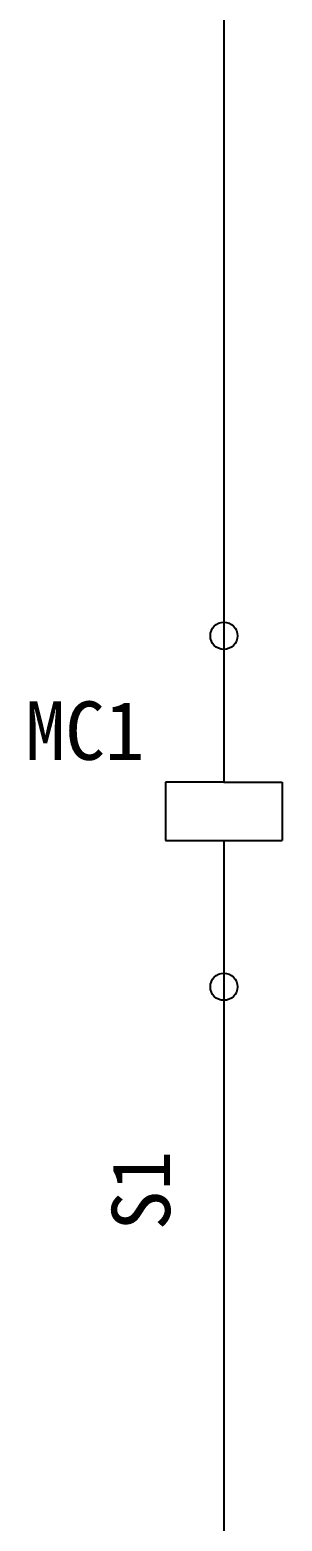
# Model space of a CAD drawing. Extents: x 10 to 297, y 3 to 207.
# Drawn here: x 37.5 to 46.2, y 54 to 105 of the extents above; entities that cross this region are included whole.
import ezdxf

# ---------------------------------------------------------------- set-up
doc = ezdxf.new("R2010")
doc.units = 0
for name, color, linetype in [('7', 7, 'CONTINUOUS'), ('圖框層', 7, 'CONTINUOUS'), ('標尺寸層', 3, 'CONTINUOUS')]:
    doc.layers.add(name, color=color, linetype=linetype)
doc.styles.add('STSL', font='kaiu.ttf')

msp = doc.modelspace()

# ---------------------------------------------------------------- linework, layer by layer
at = {"layer": '7'}
for centre in [(44.195, 84.265), (44.195, 72.265)]:
    msp.add_circle(centre, 0.464, dxfattribs=at)
at = {"layer": '標尺寸層', "color": 7}
for p, q in [((44.195, 114.265), (44.195, 84.265)), ((44.195, 84.265), (44.195, 79.265)), ((44.195, 79.265), (42.195, 79.265)), ((42.195, 79.265), (42.195, 77.265)), ((44.195, 79.265), (46.195, 79.265)), ((46.195, 79.265), (46.195, 77.265)), ((42.195, 77.265), (44.195, 77.265)), ((44.195, 77.265), (46.195, 77.265)), ((44.195, 77.265), (44.195, 72.265)), ((44.195, 72.265), (44.195, 45.328))]:
    msp.add_line(p, q, dxfattribs=at)

# ---------------------------------------------------------------- texts
at = {"layer": '圖框層', "color": 4, "style": 'STSL'}
msp.add_text('MC1', height=2, dxfattribs=at).set_placement((37.397, 80.022))
msp.add_text('S1', height=2, rotation=90, dxfattribs=at).set_placement((42.353, 63.935))

doc.saveas('drawing.dxf')
